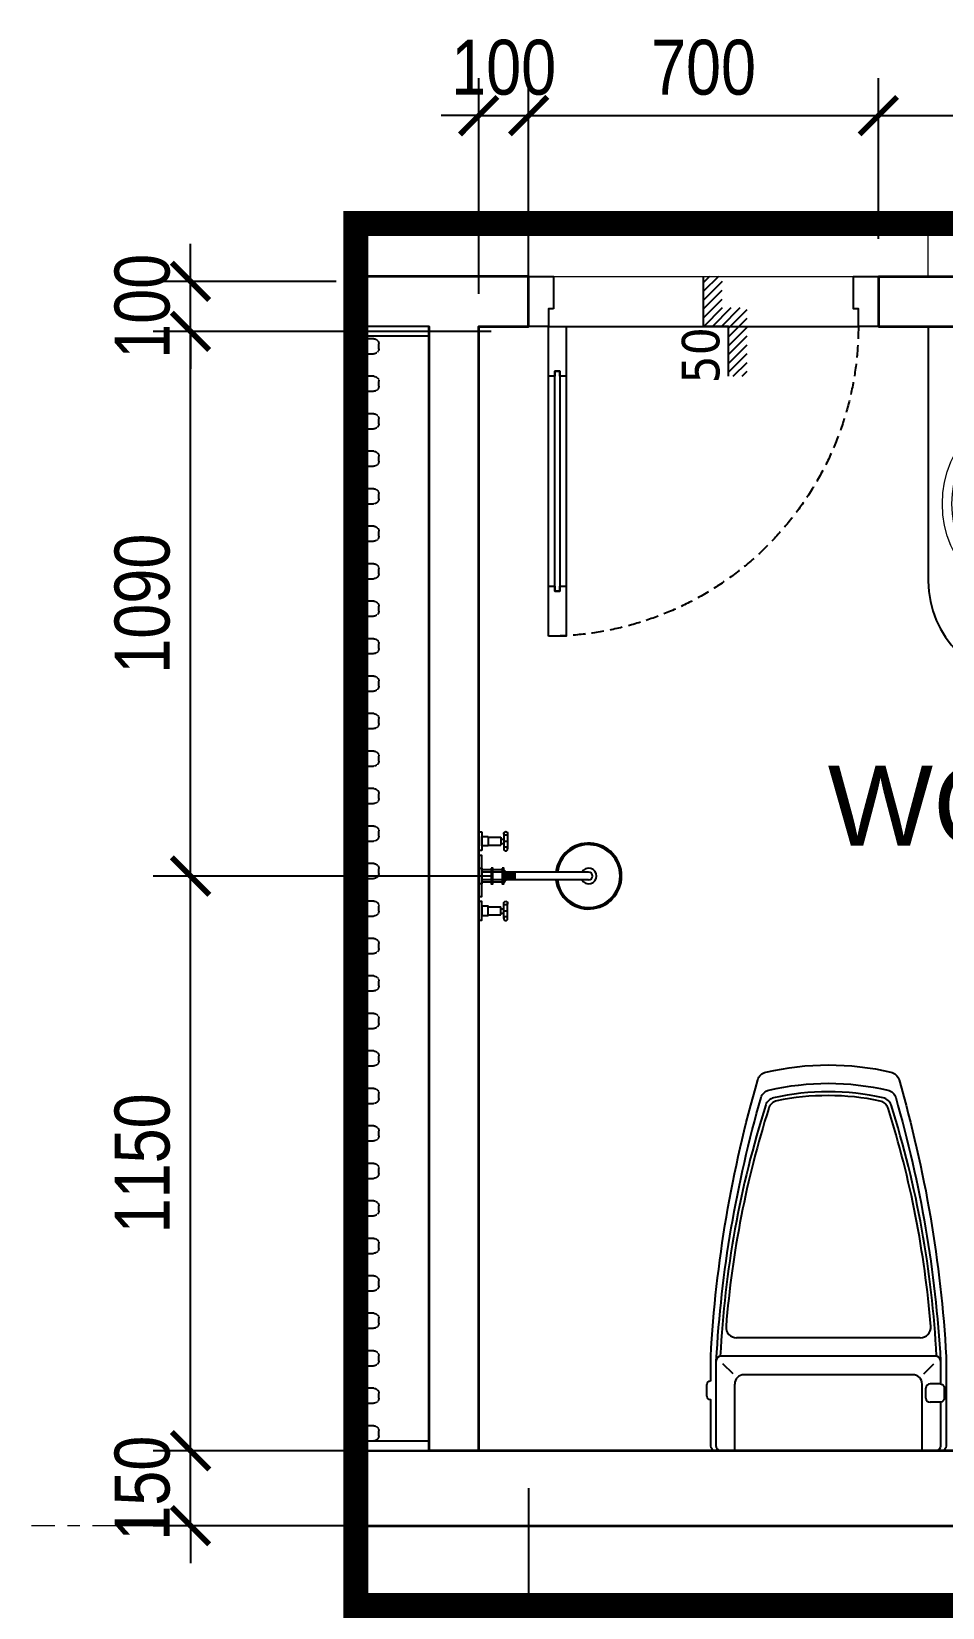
# Model space of a CAD drawing. Header units: inches. Extents: x 236662 to 497023, y -248575 to 81795.
# Drawn here: x 407093 to 408916, y -215163 to -212009 of the extents above; entities that cross this region are included whole.
import ezdxf
from ezdxf.xclip import XClip

# ---------------------------------------------------------------- set-up
doc = ezdxf.new("R2010")
doc.units = ezdxf.units.IN
doc.header["$LTSCALE"] = 10
doc.header["$MEASUREMENT"] = 0
doc.set_wipeout_variables(frame=1)
for name, pattern in [('ACAD_ISO02W100', [15, 12, -3]), ('CENTER', [2, 1.25, -0.25, 0.25, -0.25]), ('HIDDEN', [0.375, 0.25, -0.125])]:
    doc.linetypes.add(name, pattern=pattern)
for name, color, linetype in [('01. HP_TEXT', 9, 'Continuous'), ('04. HP_CUA', 153, 'Continuous'), ('07. HP_KY HIEU', 43, 'Continuous'), ('07. HP_KY HIEU @ 1', 43, 'Continuous'), ('08. HP_DIM', 118, 'Continuous'), ('10. HP_VAT DUNG 1', 144, 'Continuous')]:
    doc.layers.add(name, color=color, linetype=linetype)
for name, color, linetype, lineweight in [('02. HP_BE TONG', 1, 'Continuous', 35), ('03. HP_TUONG', 2, 'Continuous', 35), ('05. HP_TRUC', 251, 'CENTER', 5), ('06. HP_THAY 2', 147, 'Continuous', 13), ('09_HP_HATCH', 8, 'Continuous', 5)]:
    doc.layers.add(name, color=color, linetype=linetype, lineweight=lineweight)
doc.styles.get("Standard").update_dxf_attribs({"font": 'arial.ttf'})
doc.styles.add('Tahoma', font='tahoma.ttf')
doc.styles.add('TEXT (none)', font='arial.ttf')
doc.styles.add('text2', font='VHELVCN.TTF')
doc.dimstyles.new('AL-100', dxfattribs={"dimtxt": 220, "dimasz": 150, "dimexe": 150, "dimexo": 150, "dimgap": 80, "dimtad": 1, "dimdec": 0, "dimzin": 9, "dimtxsty": 'text2', "dimblk": 'ARCHTICK', "dimcen": 1, "dimdle": 150, "dimclrd": 256, "dimclre": 256, "dimclrt": 7, "dimadec": 0, "dimazin": 0, "dimtfac": 1, "dimtdec": 0, "dimtix": 1, "dimtmove": 2, "dimatfit": 3, "dimldrblk": 'ARCHTICK', "dimfxl": 1, "dimtolj": 1, "dimtzin": 0, "dimlwd": -1, "dimlwe": -1, "dimarcsym": 0})
doc.dimstyles.new('AL-100 (1-50)', dxfattribs={"dimscale": 0.5, "dimtxt": 220, "dimasz": 150, "dimexe": 150, "dimexo": 150, "dimgap": 80, "dimtad": 1, "dimdec": 0, "dimzin": 9, "dimtxsty": 'text2', "dimblk": 'ARCHTICK', "dimcen": 1, "dimdle": 150, "dimclrd": 256, "dimclre": 256, "dimclrt": 7, "dimadec": 0, "dimazin": 0, "dimtfac": 1, "dimtdec": 0, "dimtix": 1, "dimtmove": 2, "dimatfit": 3, "dimldrblk": 'ARCHTICK', "dimfxl": 1, "dimtolj": 1, "dimtzin": 0, "dimlwd": -1, "dimlwe": -1, "dimarcsym": 0})

# ---------------------------------------------------------------- blocks, each defined once
blk = doc.blocks.new('_ArchTick')
at = {"color": 0, "linetype": 'ByBlock', "const_width": 0.15}
blk.add_lwpolyline([(-0.5, -0.5), (0.5, 0.5)], dxfattribs=at)
blk = doc.blocks.new('*D1326')
at = {"layer": '08. HP_DIM', "transparency": 16777216}
for p, q in [((-15000, -3750), (-15000, -5072.914733083511)), ((-9.184850993605149e-15, -3750), (-9.019001566438501e-14, -5072.914733083511)), ((-15150, -4922.914733083511), (149.9999999999999, -4922.914733083511))]:
    blk.add_line(p, q, dxfattribs=at)
at = {"layer": 'Defpoints', "color": 0, "transparency": 16777216}
for p in [(-15000, -3600), (0, -3600), (-8.100516467077986e-14, -4922.914733083511)]:
    blk.add_point(p, dxfattribs=at)
at = {"layer": '08. HP_DIM', "transparency": 16777216, "xscale": 150, "yscale": 150, "zscale": 150, "rotation": 180}
blk.add_blockref('_ArchTick', (-15000, -4922.914733083511), dxfattribs=at)
at = {"layer": '08. HP_DIM', "transparency": 16777216, "xscale": 150, "yscale": 150, "zscale": 150}
blk.add_blockref('_ArchTick', (-8.100516467077986e-14, -4922.914733083511), dxfattribs=at)
at = {"layer": '08. HP_DIM', "color": 7, "transparency": 16777216, "insert": (-8000.000000005879, -4730.568066416832), "char_height": 220, "attachment_point": 5, "style": 'text2'}
blk.add_mtext('\\A1;15000', dxfattribs=at)
blk = doc.blocks.new('COT')
at = {"layer": '09_HP_HATCH'}
h = blk.add_hatch(dxfattribs=at)
h.set_pattern_fill('CHAU-01', color=256, scale=15, pattern_type=2)
h.set_pattern_definition([(49.99999999999999, (-55276.96531282458, -37444.20155818248), (107.589027390113, -9.412820247389266), [11.25, -123.75]), (355, (-55276.96531282458, -37444.20155818248), (-20.81270004195, 112.8288200550018), [9, -99]), (100.4514, (-55267.99956082459, -37444.98595918248), (86.77640725710323, 103.415931309143), [9.5610285, -105.1713168]), (46.18420000000001, (-55276.96531282458, -37414.20155818248), (160.0861572938467, -24.82785214935271), [16.875, -185.625]), (96.6356, (-55263.62480107458, -37416.27055423248), (140.1994058323055, 146.1176806350663), [14.3415432, -157.75695]), (351.1842, (-55276.96531282458, -37414.20155818248), (140.1992917700441, 146.1177901387987), [13.5, -148.5]), (21, (-55261.96531282458, -37421.70155818248), (89.53605781776925, -60.39283359980082), [11.25, -123.75]), (326.0000000000001, (-55261.96531282458, -37421.70155818248), (36.49729978823726, 108.772506757028), [9, -99]), (71.4514, (-55254.50397787458, -37426.73429908248), (126.0333942872235, 48.37957450649286), [9.5610285, -105.1713168]), (37.50000000000001, (-55276.96531282458, -37444.20155818248), (1.8239782975936, 49.93407807469672), [0, -97.8, 0, -100.5, 0, -99.375]), (7.499999999999999, (-55276.96531282458, -37444.20155818248), (39.46043061632229, 59.16175678235403), [0, -57.3, 0, -95.55, 0, -37.875]), (327.5, (-55310.41531282458, -37444.20155818248), (80.07336542586135, -3.383230760156963), [0, -37.5, 0, -117, 0, -155.25]), (317.5, (-55325.41531282458, -37444.20155818248), (87.47792540135794, 15.01574734984766), [0, -48.75, 0, -77.69999999999999, 0, -110.25]), (45, (-55276.96531282458, -37444.20155818248), (-45.07805730064241, 45.07805730064241), []), (45, (-55276.96531282458, -37425.82655818248), (-45.07805730064241, 45.07805730064241), [])])
h.paths.add_polyline_path([(0, -200), (300, -200), (300, 0), (0, 0)])
at = {"layer": '02. HP_BE TONG'}
blk.add_lwpolyline([(0, -200), (300, -200), (300, 0), (0, 0)], close=True, dxfattribs=at)
blk = doc.blocks.new('ádasdwdczxzc')
at = {"layer": '03. HP_TUONG'}
for p in [(-15000, 3599.999999999993), (-9750, 3599.999999999993), (-5550, 3599.999999999993), (-300, 3599.999999999993), (-15000, 199.9999999999927), (-9750, 199.9999999999927), (-5550, 199.9999999999927), (-300, 199.9999999999927)]:
    blk.add_blockref('COT', p, dxfattribs=at)
blk = doc.blocks.new('*D1329')
at = {"layer": '08. HP_DIM', "transparency": 16777216}
for p, q in [((-5450, -3750), (-5450, -4678.998856743739)), ((-9.184850993605149e-15, -3750), (-6.60696248097437e-14, -4678.998856743739)), ((-5600, -4528.998856743739), (149.9999999999999, -4528.998856743739))]:
    blk.add_line(p, q, dxfattribs=at)
at = {"layer": 'Defpoints', "color": 0, "transparency": 16777216}
for p in [(-5450, -3600), (0, -3600), (-5.688477381613855e-14, -4528.998856743739)]:
    blk.add_point(p, dxfattribs=at)
at = {"layer": '08. HP_DIM', "transparency": 16777216, "xscale": 150, "yscale": 150, "zscale": 150, "rotation": 180}
blk.add_blockref('_ArchTick', (-5450, -4528.998856743739), dxfattribs=at)
at = {"layer": '08. HP_DIM', "transparency": 16777216, "xscale": 150, "yscale": 150, "zscale": 150}
blk.add_blockref('_ArchTick', (-5.688477381613855e-14, -4528.998856743739), dxfattribs=at)
at = {"layer": '08. HP_DIM', "color": 7, "transparency": 16777216, "insert": (-2725, -4336.652190077073), "char_height": 220, "attachment_point": 5, "style": 'text2'}
blk.add_mtext('\\A1;5450', dxfattribs=at)
blk = doc.blocks.new('Step Symbol - Metric')
h = blk.add_hatch()
h.set_pattern_fill('_USER', color=0, angle=45, style=0, pattern_type=0)
h.set_pattern_definition([(45, (0, 4), (-0.7071067811865475, 0.7071067811865476), [])])
h.paths.add_polyline_path([(8, 0), (8, -3), (-3, -3), (-3, 1), (-8, 1), (-8, 4), (0, 4), (0, 0)])
at = {"color": 0}
blk.add_lwpolyline([(8, 0), (0, 0), (0, 4), (-8, 4)], dxfattribs=at)
blk.add_attdef('Step', (2, 2), '', height=3, dxfattribs=at)
blk = doc.blocks.new('DRFHBTY')
at = {"color": 251, "linetype": 'Continuous', "lineweight": 0}
for p, q in [((1752175.233137491, 23778.0170242161), (1752175.233137491, 23817.25276069845)), ((1752175.233137491, 23817.25276069845), (1752175.233137491, 23744.59399088746)), ((1752175.233137491, 23778.0170242161), (1752175.233137491, 23815.79958491004)), ((1752175.233137491, 23815.79958491004), (1752175.233137491, 23747.50034106351)), ((1752204.316261356, 23778.0170242161), (1752144.695857728, 23778.0170242161)), ((1752175.233137491, 23778.0170242161), (1752204.316261356, 23778.0170242161))]:
    blk.add_line(p, q, dxfattribs=at)
at = {"lineweight": 0}
for p, q in [((1752160.458071289, 23565.38633083125), (1752168.120416972, 23627.93605484618)), ((1752168.120416972, 23627.93605484618), (1752170.965504014, 23563.01702418583)), ((1752180.12559629, 23627.93605484618), (1752168.120416972, 23627.93605484618)), ((1752180.12559629, 23627.93605484618), (1752177.280509248, 23563.01702418583)), ((1752187.787941973, 23565.38633083125), (1752180.12559629, 23627.93605484618)), ((1752170.965504014, 23563.01702418583), (1752175.233137491, 23563.01702418583)), ((1752177.280509248, 23563.01702418583), (1752173.01287577, 23563.01702418583))]:
    blk.add_line(p, q, dxfattribs=at)
for radius in [215.000000030268, 195.8773946630222]:
    blk.add_circle((1752175.233137491, 23778.01702421614), radius, dxfattribs=at)
at = {"color": 251, "lineweight": 0}
blk.add_arc((1752175.233137491, 23778.0170242161), 144.6331586025519, 80.60392721140573, 208.9210297446728, dxfattribs=at)
at = {"color": 251, "linetype": 'Continuous', "lineweight": 0}
for centre, radius, start, end in [((1752174.766371161, 23778.0170242161), 16.24734586698737, 89.17695293566265, 270.8230470643373), ((1752174.766371161, 23778.0170242161), 11.99080336875936, 88.88475239121826, 271.1152476087818), ((1752175.233137491, 23778.0170242161), 16.24734586698737, 269.1769529356626, 90.82304706433732), ((1752175.233137491, 23778.0170242161), 11.99080336875936, 268.8847523912182, 91.11524760878171)]:
    blk.add_arc(centre, radius, start, end, dxfattribs=at)
at = {"lineweight": 0}
for centre, start, end in [((1752174.035388479, 23564.23502360044), 175.1531206494551, 270.368425727409), ((1752174.210624783, 23564.23502360044), 269.631574272591, 4.846879350544869)]:
    blk.add_arc(centre, 13.62604309480715, start, end, dxfattribs=at)
blk = doc.blocks.new('*U303')
blk.add_wipeout([(2250, -600), (0, -600), (0, 0), (2250, 0)])
for p, q in [((0, -600), (0, 0)), ((0, 0), (2250, 0)), ((20, -580), (20, 0)), ((2230, 0), (2230, -580)), ((2250, 0), (2250, -600)), ((2250, -580), (0, -580)), ((2250, -600), (0, -600))]:
    blk.add_line(p, q)
at = {"linetype": 'HIDDEN'}
blk.add_line((20, -300), (2230, -300), dxfattribs=at)
at = {"linetype": 'HIDDEN', "ltscale": 0.3}
for points in [[(30, -100), (40, -100, -0.414213562373095), (50, -110), (50, -490, -0.414213562373095), (40, -500), (30, -500, -0.414213562373095), (20, -490), (20, -110, -0.414213562373095)], [(105, -100), (115, -100, -0.414213562373095), (125, -110), (125, -490, -0.414213562373095), (115, -500), (105, -500, -0.414213562373095), (95, -490), (95, -110, -0.414213562373095)], [(180, -100), (190, -100, -0.414213562373095), (200, -110), (200, -490, -0.414213562373095), (190, -500), (180, -500, -0.414213562373095), (170, -490), (170, -110, -0.414213562373095)], [(255, -100), (265, -100, -0.414213562373095), (275, -110), (275, -490, -0.414213562373095), (265, -500), (255, -500, -0.414213562373095), (245, -490), (245, -110, -0.414213562373095)], [(330, -100), (340, -100, -0.414213562373095), (350, -110), (350, -490, -0.414213562373095), (340, -500), (330, -500, -0.414213562373095), (320, -490), (320, -110, -0.414213562373095)], [(405, -100), (415, -100, -0.414213562373095), (425, -110), (425, -490, -0.414213562373095), (415, -500), (405, -500, -0.414213562373095), (395, -490), (395, -110, -0.414213562373095)], [(480, -100), (490, -100, -0.414213562373095), (500, -110), (500, -490, -0.414213562373095), (490, -500), (480, -500, -0.414213562373095), (470, -490), (470, -110, -0.414213562373095)], [(555, -100), (565, -100, -0.414213562373095), (575, -110), (575, -490, -0.414213562373095), (565, -500), (555, -500, -0.414213562373095), (545, -490), (545, -110, -0.414213562373095)], [(630, -100), (640, -100, -0.414213562373095), (650, -110), (650, -490, -0.414213562373095), (640, -500), (630, -500, -0.414213562373095), (620, -490), (620, -110, -0.414213562373095)], [(705, -100), (715, -100, -0.414213562373095), (725, -110), (725, -490, -0.414213562373095), (715, -500), (705, -500, -0.414213562373095), (695, -490), (695, -110, -0.414213562373095)], [(780, -100), (790, -100, -0.414213562373095), (800, -110), (800, -490, -0.414213562373095), (790, -500), (780, -500, -0.414213562373095), (770, -490), (770, -110, -0.414213562373095)], [(855, -100), (865, -100, -0.414213562373095), (875, -110), (875, -490, -0.414213562373095), (865, -500), (855, -500, -0.414213562373095), (845, -490), (845, -110, -0.414213562373095)], [(930, -100), (940, -100, -0.414213562373095), (950, -110), (950, -490, -0.414213562373095), (940, -500), (930, -500, -0.414213562373095), (920, -490), (920, -110, -0.414213562373095)], [(1005, -100), (1015, -100, -0.414213562373095), (1025, -110), (1025, -490, -0.414213562373095), (1015, -500), (1005, -500, -0.414213562373095), (995, -490), (995, -110, -0.414213562373095)], [(1080, -100), (1090, -100, -0.414213562373095), (1100, -110), (1100, -490, -0.414213562373095), (1090, -500), (1080, -500, -0.414213562373095), (1070, -490), (1070, -110, -0.414213562373095)], [(1155, -100), (1165, -100, -0.414213562373095), (1175, -110), (1175, -490, -0.414213562373095), (1165, -500), (1155, -500, -0.414213562373095), (1145, -490), (1145, -110, -0.414213562373095)], [(1230, -100), (1240, -100, -0.414213562373095), (1250, -110), (1250, -490, -0.414213562373095), (1240, -500), (1230, -500, -0.414213562373095), (1220, -490), (1220, -110, -0.414213562373095)], [(1305, -100), (1315, -100, -0.414213562373095), (1325, -110), (1325, -490, -0.414213562373095), (1315, -500), (1305, -500, -0.414213562373095), (1295, -490), (1295, -110, -0.414213562373095)], [(1380, -100), (1390, -100, -0.414213562373095), (1400, -110), (1400, -490, -0.414213562373095), (1390, -500), (1380, -500, -0.414213562373095), (1370, -490), (1370, -110, -0.414213562373095)], [(1455, -100), (1465, -100, -0.414213562373095), (1475, -110), (1475, -490, -0.414213562373095), (1465, -500), (1455, -500, -0.414213562373095), (1445, -490), (1445, -110, -0.414213562373095)], [(1530, -100), (1540, -100, -0.414213562373095), (1550, -110), (1550, -490, -0.414213562373095), (1540, -500), (1530, -500, -0.414213562373095), (1520, -490), (1520, -110, -0.414213562373095)], [(1605, -100), (1615, -100, -0.414213562373095), (1625, -110), (1625, -490, -0.414213562373095), (1615, -500), (1605, -500, -0.414213562373095), (1595, -490), (1595, -110, -0.414213562373095)], [(1680, -100), (1690, -100, -0.414213562373095), (1700, -110), (1700, -490, -0.414213562373095), (1690, -500), (1680, -500, -0.414213562373095), (1670, -490), (1670, -110, -0.414213562373095)], [(1755, -100), (1765, -100, -0.414213562373095), (1775, -110), (1775, -490, -0.414213562373095), (1765, -500), (1755, -500, -0.414213562373095), (1745, -490), (1745, -110, -0.414213562373095)], [(1830, -100), (1840, -100, -0.414213562373095), (1850, -110), (1850, -490, -0.414213562373095), (1840, -500), (1830, -500, -0.414213562373095), (1820, -490), (1820, -110, -0.414213562373095)], [(1905, -100), (1915, -100, -0.414213562373095), (1925, -110), (1925, -490, -0.414213562373095), (1915, -500), (1905, -500, -0.414213562373095), (1895, -490), (1895, -110, -0.414213562373095)], [(1980, -100), (1990, -100, -0.414213562373095), (2000, -110), (2000, -490, -0.414213562373095), (1990, -500), (1980, -500, -0.414213562373095), (1970, -490), (1970, -110, -0.414213562373095)], [(2055, -100), (2065, -100, -0.414213562373095), (2075, -110), (2075, -490, -0.414213562373095), (2065, -500), (2055, -500, -0.414213562373095), (2045, -490), (2045, -110, -0.414213562373095)], [(2130, -100), (2140, -100, -0.414213562373095), (2150, -110), (2150, -490, -0.414213562373095), (2140, -500), (2130, -500, -0.414213562373095), (2120, -490), (2120, -110, -0.414213562373095)], [(2205, -100), (2215, -100, -0.414213562373095), (2225, -110), (2225, -490, -0.414213562373095), (2215, -500), (2205, -500, -0.414213562373095), (2195, -490), (2195, -110, -0.414213562373095)]]:
    blk.add_lwpolyline(points, format="xyb", close=True, dxfattribs=at)
for points in [[(20, -320), (20, -280), (30, -280), (30, -320)], [(2220, -320), (2220, -280), (2230, -280), (2230, -320)]]:
    blk.add_lwpolyline(points, close=True)
blk = doc.blocks.new('FDGGDFGDFGDFGFD')
at = {"color": 252}
for p, q in [((-127.375466094818, 212.849999998667), (-127.375466094818, 193.9499999987893)), ((-92.27546609507408, 212.849999998667), (-92.27546609507408, 193.9499999987893)), ((-179.9999999988941, 204.7499999987194), (-179.9999999988941, -204.7499999986321)), ((-146.7221141288173, 181.8006801813899), (-165.8864265785669, 200.9779275346664)), ((-100.3754660949926, 185.8499999988417), (-119.2754660948995, 185.8499999988417)), ((-215.0999999986379, 174.9621921248327), (-215.0999999986379, -174.9621921247744)), ((-144.899999999092, 160.6499999990046), (-144.899999999092, -160.6499999989173)), ((-5.820766091346741e-11, 178.6499999988882), (-126.8999999992084, 178.6499999988882)), ((-5.820766091346741e-11, -178.6499999988009), (-126.8999999992084, -178.6499999988009)), ((-146.7221141288173, -181.8006801813026), (-165.8864265785669, -200.9779275346082))]:
    blk.add_line(p, q, dxfattribs=at)
blk.add_lwpolyline([(-100.3754660949926, 220.9499999986147, -0.3819660112501041), (-92.32562137610512, 213.7499999986612), (-9, 213.7499999986612, -0.4142135623730951), (-5.820766091346741e-11, 204.7499999987194), (-5.820766091346741e-11, -204.7499999986321, -0.4142135623730951), (-9, -213.749999998603), (-170.9999999989523, -213.749999998603, -0.0564364370655281), (-673.1661033733981, -128.2105084770883, -0.2718575235499975), (-687.2789320406737, -113.3153966435057, -0.1145472182879914), (-687.1546774774324, 113.3715082927083, -0.2715780745762616), (-673.0457952047, 128.2452921960794, -0.0564225622034206), (-170.9999999989523, 213.7499999986612), (-127.3253108139033, 213.7499999986612, -0.3819660112501042), (-119.2754660948995, 220.9499999986147)], format="xyb", close=True, dxfattribs=at)
blk.add_lwpolyline([(-236.9977625434985, 195.1602102679317), (-236.9978155011195, 195.1602059842553)], close=True, dxfattribs=at)
for centre, radius, start, end in [((-170.9999999989523, 204.7499999987194), 8.999999999941785, 90, 180), ((-85.00576738244854, -1683.823519866244), 1892.321063672623, 92.87428353285412, 107.6553580714003), ((-85.01164305140264, -1683.781239714037), 1885.078447433602, 94.6245441758121, 107.5276549768078), ((-235.3639867772581, 174.9621921248327), 20.26398677862689, 0, 94.62461857228321), ((-119.2754660948995, 193.9499999987893), 8.09999999994761, 180, 270), ((-100.3754660949926, 193.9499999987893), 8.09999999994761, 270, 0), ((-126.8999999992084, 160.6499999990046), 17.99999999988357, 90, 180), ((-201.2406712780357, 2.91038304567337e-11), 482.7593287175858, 167.5058675054793, 192.4941324945207), ((-195.5685613050591, -0.5965690602606628), 481.2318084654036, 168.1004920130086, 191.7373468030773), ((-652.7832757658907, 100.0560725173855), 20.26398677862689, 107.6553580714003, 167.5058675054793), ((-646.6305329012102, 94.45305171996006), 20.26398677862689, 107.5276549768078, 168.1004920130086), ((-652.7832757658907, -100.0560725173273), 20.26398677862689, 192.4941324945207, 252.3446419285997), ((-646.8977398388088, -94.36919424845837), 20.26398677862689, 191.7373468030773, 252.4639596688565), ((-85.00576738244854, 1683.823519866331), 1892.321063672623, 252.3446419285997, 267.1257164671459), ((-85.00576738244854, 1683.823519866331), 1885.121063672669, 252.4639596688565, 265.3753814277168), ((-235.3639867772581, -174.9621921247744), 20.26398677862689, 265.3753814277168, 0), ((-126.8999999992084, -160.6499999989173), 17.99999999988357, 180, 270), ((-170.9999999989523, -204.7499999986321), 8.999999999941785, 180, 270)]:
    blk.add_arc(centre, radius, start, end, dxfattribs=at)
blk = doc.blocks.new('xi bet')
blk.add_lwpolyline([(-4710337.241941481, 6048009.756053608), (-4710167.141941438, 6048009.756053608, 0.4142135623730951), (-4710157.691941437, 6048019.20605361), (-4710157.691941437, 6048449.181053721, 0.4142135623730951), (-4710167.141941438, 6048458.631053723), (-4710254.633843907, 6048458.631053723, 0.3819660112500659), (-4710263.086180864, 6048466.191053727), (-4710282.931180868, 6048466.191053727, 0.3819660112500354), (-4710291.383517826, 6048458.631053723), (-4710337.241941481, 6048458.631053723, 0.0564225622034208), (-4710864.390026588, 6048368.851110508, 0.2715780745762673), (-4710879.20435298, 6048353.233637405, 0.1145472182880022), (-4710879.334820271, 6048115.212387158, 0.2718575235500133), (-4710864.516350166, 6048099.572519729, 0.0564364370655258)], format="xyb", close=True)
at = {"linetype": 'Continuous', "xscale": -1, "rotation": 180}
blk.add_blockref('FDGGDFGDFGDFGFD', (-4710157.691941437, 6048234.193553668), dxfattribs=at)
blk = doc.blocks.new('voisen')
for p, q in [((0, -108.4472534817178), (0, 108.4472534817178)), ((-0.0006415542447939515, 50.84757387742866), (0.0006415542447939515, 88.57217269286048)), ((0.0006415542447939515, 88.57217269286048), (6.288074690091889, 88.57195884146495)), ((6.288074690091889, 88.57195884146495), (6.286791581660509, 50.84736002603313)), ((6.287112358782906, 60.27850972994929), (6.287753912969492, 79.140809137607)), ((6.286791581660509, 50.84736002603313), (-0.0006415542447939515, 50.84757387742866)), ((220.0601598834619, 7.859291424509138), (6.287433139514178, 7.859291424509138)), ((220.0601598836947, -7.859291424509138), (6.287433139630593, -7.859291424276307))]:
    blk.add_line(p, q)
at = {"color": 251}
for p, q in [((6.287753912969492, 79.140809137607), (18.8626201847801, 79.14038143475773)), ((18.8626201847801, 79.14038143475773), (18.86197863059351, 60.27808202710003)), ((18.86256672156742, 77.56851213931805), (44.01228704390815, 77.56765491445549)), ((44.01228704390815, 77.56765491445549), (44.01175560354022, 61.84907207457582)), ((44.01187322178157, 65.30716029932955), (50.29930582636734, 65.30694751063129)), ((44.01217261463171, 74.10959235188784), (50.29960309370654, 74.10937743785325)), ((50.29998477798654, 85.2687655974878), (50.29892626754008, 54.14755935093854)), ((50.29960309370654, 74.10937743785325), (50.29930582636734, 65.30694751063129)), ((50.29945552279241, 69.70816247421317), (57.84437528584385, 69.70790585252689)), ((57.84490454115439, 85.26850897580152), (57.84384603059152, 54.14730272925226)), ((18.86197863059351, 60.27808202710003), (6.287112358782906, 60.27850972994929)), ((18.86203209304949, 61.84992929955479), (44.01175560354022, 61.84907207457582)), ((25.14930484077195, 12.57572167733451), (6.287005433114246, 12.57508012314793)), ((47.1553208163823, 12.57647015718976), (28.2930214087246, 12.57582860300317)), ((53.23188481893158, 6.289243693172466), (53.23231252172263, -6.285622578521725)), ((53.23188481893158, 6.289243693230674), (53.23231252172263, -6.285622578521725)), ((54.48937144613592, 6.289286463521421), (54.48979914886877, -6.285579808230978)), ((56.24180559907109, 6.289346067991573), (56.24223330186214, -6.285520203760825)), ((57.47835316864075, 6.289388126111589), (57.47878087143181, -6.285478145640809)), ((58.25118423538515, 6.289414412050974), (58.25161193817621, -6.285451859759632)), ((58.79215705074603, 6.289432811900042), (58.79258475353708, -6.285433459852356)), ((62.7685760151362, 6.289568060019519), (62.76900371792726, -6.285298211732879)), ((64.21733646688517, 6.289617335831281), (64.21776416967623, -6.285248935921118)), ((65.45388403639663, 6.289659393951297), (65.45431173918769, -6.285206877801102)), ((66.22671510319924, 6.289685679890681), (66.22714280593209, -6.285180591919925)), ((66.76768791856011, 6.289704079681542), (66.76811562129296, -6.285162192070857)), ((66.90817829966545, 6.289708858181257), (66.90860600245651, -6.285157413629349)), ((66.90817829966545, 6.289708858181257), (66.90860600245651, -6.285157413629349)), ((67.08233992918395, 6.289714781800285), (67.0827676319168, -6.285151489952113)), ((67.62331274454482, 6.289733181649353), (67.62374044727767, -6.285133090103045)), ((68.39614381128922, 6.289759467588738), (68.39657151408028, -6.285106804163661)), ((69.63269138080068, 6.289801525708754), (69.63311908359174, -6.285064746101853)), ((71.04778058413649, 6.289849656575825), (71.04820828692755, -6.285016615176573)), ((72.30526721134083, 6.289892426866572), (72.30569491413189, -6.284973844885826)), ((25.15016024635406, -12.57401086622849), (6.287860838638153, -12.57465242035687)), ((47.15617622196442, -12.57326238631504), (28.29387681430671, -12.57390394050162)), ((18.86203209304949, -61.8467215282144), (44.01175560354022, -61.84586430323543)), ((44.01228704396635, -77.5644471430569), (44.01175560354022, -61.84586430323543)), ((50.29998477798654, -85.26555782614741), (50.29892626754008, -54.14435157959815)), ((57.84490454115439, -85.26530120446114), (57.84384603064973, -54.14409495791188)), ((18.86256672156742, -77.56530436797766), (44.01228704396635, -77.5644471430569)), ((44.01187322178157, -65.30395252798917), (50.29930582636734, -65.3037397392909)), ((44.01217261463171, -74.10638458054746), (50.29960309370654, -74.10616966651287)), ((50.29960309370654, -74.10616966651287), (50.29930582636734, -65.3037397392909)), ((50.29945552279241, -69.70495470287278), (57.84437528590206, -69.7046980811865))]:
    blk.add_line(p, q, dxfattribs=at)
for points in [[(-0.001390034041833133, 40.86831538326805), (0.001390034041833133, -40.86831538326805), (6.288823169888929, -40.86810153193073), (6.28604310186347, 40.86852923466358)], [(0, 15.71858284878545), (6.287433139514178, 15.71858284901828), (6.287433139397763, -15.71858284878545), (0, -15.71858284878545)], [(0.0006415542447939515, -88.56896492152009), (6.288074690091889, -88.56875107012456), (6.286791581660509, -50.84415225469274), (-0.0006415542447939515, -50.84436610608827)]]:
    blk.add_lwpolyline(points, close=True)
for points in [[(25.14919791510329, 15.71943824528717), (25.15026717202272, -15.71772743418114), (28.29398373997537, -15.71762050845427), (28.29291448305594, 15.71954517095583)], [(47.15521389071364, 15.72018672514241), (47.15628314763308, -15.7169789543259), (50.29999971558573, -15.71687202859903), (50.29893045866629, 15.72029365081107)], [(53.23188481893158, 6.289243693172466), (53.23231252172263, -6.285622578521725), (72.30569491413189, -6.284973844885826), (72.30526721134083, 6.289892426866572)], [(6.287112358782906, -60.27530195860891), (6.2877539130277, -79.13760136626661), (18.8626201847801, -79.13717366341734), (18.86197863059351, -60.27487425575964)]]:
    blk.add_lwpolyline(points, close=True, dxfattribs=at)
for radius, start, end in [(66.01804796506076, 186.8371411684689, 173.1628588315311), (62.87433139529596, 187.1807557814822, 172.8192442185178), (15.71858284882399, 210.0000000000624, 149.9999999999376), (7.859291424410387, 270, 90)]:
    blk.add_arc((220.0601598835783, 2.328306436538696e-10), radius, start, end)
for start, end in [(23.74226278068156, 53.62996775881427), (306.3739297880124, 336.2616347645368)]:
    blk.add_arc((41.03796263947152, 0.001395804167259485), 15.61738421191358, start, end, dxfattribs=at)
blk.add_ellipse((54.07244465954136, 85.26863728667377), major_axis=(-2.667531965546926, 2.667531965546927), ratio=0.9999999999982435, start_param=5.497753131275358, end_param=11.78093843845494, dxfattribs=at)
at = {"color": 251, "extrusion": (0, 0, -1)}
blk.add_ellipse((54.07138614909491, 54.14743104006629), major_axis=(-2.667531965579067, 2.667531965579067), ratio=0.9999999999741468, start_param=3.927024829521499, end_param=10.21021013670109, dxfattribs=at)
at = {"color": 251}
blk.add_ellipse((54.07138614909491, -54.14422326878412), major_axis=(-0.0001283108443049733, 3.772459881562152), ratio=0.9999999999924211, dxfattribs=at)
at = {"color": 251, "extrusion": (0, 0, -1)}
blk.add_ellipse((54.07244465954136, -85.26542951533338), major_axis=(0.0001283108443049733, -3.772459881562152), ratio=0.9999999999924211, dxfattribs=at)
blk = doc.blocks.new('NOI THAT TANG 3')
at = {"layer": '10. HP_VAT DUNG 1'}
blk.add_lwpolyline([(-150, 2399.999999993073), (-650, 2399.999999993073), (-650.000000000291, 1889.999999999447, 0.414213562373095), (-450.000000000291, 1689.999999999447), (-150.000000000291, 1689.999999999447)], format="xyb", close=True, dxfattribs=at)
at = {"layer": '10. HP_VAT DUNG 1', "xscale": -1, "rotation": 270}
blk.add_blockref('*U303', (-1649.999999999942, 150), dxfattribs=at)
at = {"layer": '10. HP_VAT DUNG 1', "extrusion": (0, 0, -1), "xscale": -1, "zscale": -1, "rotation": 270}
blk.add_blockref('DRFHBTY', (-23371.26680442609, -1750130.233137495), dxfattribs=at)
at = {"layer": '10. HP_VAT DUNG 1', "rotation": 0.001236346574016602}
blk.add_blockref('voisen', (-1549.999999999418, 1299.985240083217), dxfattribs=at)
at = {"layer": '10. HP_VAT DUNG 1', "extrusion": (0, 0, -1), "xscale": 1.049999999813735, "yscale": 1.049999999813735, "zscale": -1.049999999813735, "rotation": 270}
blk.add_blockref('xi bet', (-6349795.902104775, -4945515.575661171), dxfattribs=at)
blk = doc.blocks.new('*U33')
at = {"ltscale": 100}
for p, q in [((39.99999999999999, 620.0000000005821), (39.99999999708962, 200.0000000005239)), ((74.99999999708962, 200.0000000007944), (75, 620.0000000008527))]:
    blk.add_line(p, q, dxfattribs=at)
at = {"color": 8, "ltscale": 100}
blk.add_line((39.99999999854481, 100.0000000005239), (659.999999998603, 99.99999999950523), dxfattribs=at)
at = {"ltscale": 100}
for points in [[(39.9999999985448, 720.0000000005821), (39.99999999999999, 620.0000000005821), (52.49999999999999, 620.0000000008235), (52.49999999988358, 630.0000000008235), (62.49999999988358, 630.0000000009254), (62.49999999999999, 620.0000000009254), (75, 620.0000000008527), (74.99999999854481, 720.0000000008527)], [(62.49999999708962, 200.0000000008672), (62.49999999720603, 190.0000000008672), (52.49999999720603, 190.0000000007653), (52.49999999708962, 200.0000000007653), (39.99999999708962, 200.0000000005239), (39.99999999854481, 100.0000000005239), (74.99999999854481, 100.0000000008235), (74.99999999708962, 200.0000000007944)], [(49.99999999923966, 65.0000000007276), (39.99999999923966, 65.00000000052387), (39.99999999854481, 100.0000000005239), (-1.455191522836685e-09, 100), (0, 0), (50, 7.275957614183426e-10)], [(699.9999999985448, 100), (659.999999998603, 99.99999999950523), (659.9999999992979, 64.99999999950523), (649.9999999992979, 64.99999999928696), (650.0000000000582, -7.130438461899757e-10), (700.0000000000582, 0)]]:
    blk.add_lwpolyline(points, close=True, dxfattribs=at)
at = {"color": 8, "ltscale": 100}
blk.add_lwpolyline([(62.49999999988358, 630.0000000009254), (52.49999999988358, 630.0000000008235), (52.49999999720603, 190.0000000007653), (62.49999999720603, 190.0000000008672)], close=True, dxfattribs=at)
at = {"color": 8, "linetype": 'HIDDEN', "ltscale": 10}
blk.add_arc((39.99999999854481, 100.0000000005239), 620.0000000000582, 359.9999999999189, 90, dxfattribs=at)
blk = doc.blocks.new('CUA TANG 3')
at = {"layer": '04. HP_CUA', "xscale": -1, "rotation": 180}
blk.add_blockref('*U33', (13550.0000000025, -1100.000000011816), dxfattribs=at)
blk = doc.blocks.new('*D780')
at = {"layer": '08. HP_DIM', "transparency": 16777216}
for p, q in [((408087.8218621334, -214923.9165186538), (408087.8218621334, -215625.2077540948)), ((407987.8218621334, -215284.6037521741), (407987.8218621334, -215625.2077540948)), ((407987.8218621334, -215550.2077540948), (407912.8218621334, -215550.2077540948)), ((407987.8218621334, -215550.2077540948), (408087.8218621334, -215550.2077540948)), ((408087.8218621334, -215550.2077540948), (408162.8218621334, -215550.2077540948))]:
    blk.add_line(p, q, dxfattribs=at)
at = {"layer": 'Defpoints', "color": 0, "transparency": 16777216}
for p in [(408087.8218621334, -214848.9165186538), (407987.8218621334, -215209.6037521741), (408087.8218621334, -215550.2077540948)]:
    blk.add_point(p, dxfattribs=at)
at = {"layer": '08. HP_DIM', "transparency": 16777216, "xscale": 75, "yscale": 75, "zscale": 75}
blk.add_blockref('_ArchTick', (407987.8218621334, -215550.2077540948), dxfattribs=at)
at = {"layer": '08. HP_DIM', "transparency": 16777216, "xscale": 75, "yscale": 75, "zscale": 75, "rotation": 180}
blk.add_blockref('_ArchTick', (408087.8218621334, -215550.2077540948), dxfattribs=at)
at = {"layer": '08. HP_DIM', "color": 7, "transparency": 16777216, "insert": (408037.8218621334, -215454.0344207615), "char_height": 110, "attachment_point": 5, "style": 'text2'}
blk.add_mtext('\\A1;100', dxfattribs=at)
blk = doc.blocks.new('*D785')
at = {"layer": '08. HP_DIM', "transparency": 16777216}
for p, q in [((409437.821862133, -214873.9165186538), (409437.821862133, -215938.462353361)), ((408087.8218621334, -215284.6037521741), (408087.8218621334, -215938.462353361)), ((408012.8218621334, -215863.462353361), (409512.821862133, -215863.462353361))]:
    blk.add_line(p, q, dxfattribs=at)
at = {"layer": 'Defpoints', "color": 0, "transparency": 16777216}
for p in [(409437.821862133, -214798.9165186538), (408087.8218621334, -215209.6037521741), (409437.821862133, -215863.462353361)]:
    blk.add_point(p, dxfattribs=at)
at = {"layer": '08. HP_DIM', "transparency": 16777216, "xscale": 75, "yscale": 75, "zscale": 75, "rotation": 180}
blk.add_blockref('_ArchTick', (408087.8218621334, -215863.462353361), dxfattribs=at)
at = {"layer": '08. HP_DIM', "transparency": 16777216, "xscale": 75, "yscale": 75, "zscale": 75}
blk.add_blockref('_ArchTick', (409437.821862133, -215863.462353361), dxfattribs=at)
at = {"layer": '08. HP_DIM', "color": 7, "transparency": 16777216, "insert": (408762.8218621332, -215767.2890200277), "char_height": 110, "attachment_point": 5, "style": 'text2'}
blk.add_mtext('\\A1;1350', dxfattribs=at)
blk = doc.blocks.new('*D790')
at = {"layer": '08. HP_DIM', "transparency": 16777216}
for p, q in [((407410.9044843972, -214848.9165186539), (407410.9044843972, -214773.9165186539)), ((408012.8218621336, -214848.9165186539), (407335.9044843972, -214848.9165186539)), ((407410.9044843972, -214998.9165186539), (407410.9044843972, -214848.9165186539)), ((408012.8218621336, -214998.9165186539), (407335.9044843972, -214998.9165186539)), ((407410.9044843972, -214998.9165186539), (407410.9044843972, -215073.9165186539))]:
    blk.add_line(p, q, dxfattribs=at)
at = {"layer": 'Defpoints', "color": 0, "transparency": 16777216}
for p in [(407410.9044843972, -214848.9165186539), (408087.8218621336, -214848.9165186539), (408087.8218621336, -214998.9165186539)]:
    blk.add_point(p, dxfattribs=at)
at = {"layer": '08. HP_DIM', "transparency": 16777216, "xscale": 75, "yscale": 75, "zscale": 75}
for p, rotation in [((407410.9044843972, -214848.9165186539), 270), ((407410.9044843972, -214998.9165186539), 90)]:
    blk.add_blockref('_ArchTick', p, dxfattribs=dict(at, rotation=rotation))
at = {"layer": '08. HP_DIM', "color": 7, "transparency": 16777216, "insert": (407314.7311510637, -214923.916518654), "char_height": 110, "attachment_point": 5, "rotation": 90, "style": 'text2'}
blk.add_mtext('\\A1;150', dxfattribs=at)
blk = doc.blocks.new('*D791')
at = {"layer": '08. HP_DIM', "transparency": 16777216}
for p, q in [((407410.9044843979, -214923.9165186539), (407410.9044843979, -213623.9312785706)), ((408012.8218621268, -213698.9312785706), (407335.9044843979, -213698.9312785706)), ((408012.8218621336, -214848.9165186539), (407335.9044843979, -214848.9165186539))]:
    blk.add_line(p, q, dxfattribs=at)
at = {"layer": 'Defpoints', "color": 0, "transparency": 16777216}
for p in [(407410.9044843979, -213698.9312785706), (408087.8218621268, -213698.9312785706, 3.15384692277803), (408087.8218621336, -214848.9165186539)]:
    blk.add_point(p, dxfattribs=at)
at = {"layer": '08. HP_DIM', "transparency": 16777216, "xscale": 75, "yscale": 75, "zscale": 75}
for p, rotation in [((407410.9044843979, -213698.9312785706), 90), ((407410.9044843979, -214848.9165186539), 270)]:
    blk.add_blockref('_ArchTick', p, dxfattribs=dict(at, rotation=rotation))
at = {"layer": '08. HP_DIM', "color": 7, "transparency": 16777216, "insert": (407314.7311510644, -214273.9238986123), "char_height": 110, "attachment_point": 5, "rotation": 90, "style": 'text2'}
blk.add_mtext('\\A1;1150', dxfattribs=at)
blk = doc.blocks.new('*D792')
at = {"layer": '08. HP_DIM', "transparency": 16777216}
for p, q in [((407410.9044843981, -213773.9312785706), (407410.9044843981, -212533.9165186603)), ((408012.8218621254, -212608.9165186603), (407335.9044843981, -212608.9165186603)), ((408012.8218621268, -213698.9312785706), (407335.9044843981, -213698.9312785706))]:
    blk.add_line(p, q, dxfattribs=at)
at = {"layer": 'Defpoints', "color": 0, "transparency": 16777216}
for p in [(407410.9044843981, -212608.9165186603), (408087.8218621254, -212608.9165186603), (408087.8218621268, -213698.9312785706, 3.15384692277803)]:
    blk.add_point(p, dxfattribs=at)
at = {"layer": '08. HP_DIM', "transparency": 16777216, "xscale": 75, "yscale": 75, "zscale": 75}
for p, rotation in [((407410.9044843981, -212608.9165186603), 90), ((407410.9044843981, -213698.9312785706), 270)]:
    blk.add_blockref('_ArchTick', p, dxfattribs=dict(at, rotation=rotation))
at = {"layer": '08. HP_DIM', "color": 7, "transparency": 16777216, "insert": (407314.7311510646, -213153.9238986155), "char_height": 110, "attachment_point": 5, "rotation": 90, "style": 'text2'}
blk.add_mtext('\\A1;1090', dxfattribs=at)
blk = doc.blocks.new('*D793')
at = {"layer": '08. HP_DIM', "transparency": 16777216}
for p, q in [((407410.9044843981, -212508.9165186607), (407410.9044843981, -212433.9165186607)), ((407702.8218621336, -212508.9165186607), (407335.9044843981, -212508.9165186607)), ((407410.9044843981, -212608.9165186603), (407410.9044843981, -212508.9165186607)), ((407702.8218621336, -212608.9165186603), (407335.9044843981, -212608.9165186603)), ((407410.9044843981, -212608.9165186603), (407410.9044843981, -212683.9165186603))]:
    blk.add_line(p, q, dxfattribs=at)
at = {"layer": 'Defpoints', "color": 0, "transparency": 16777216}
for p in [(407410.9044843981, -212508.9165186607), (407777.8218621336, -212508.9165186607), (407777.8218621336, -212608.9165186603)]:
    blk.add_point(p, dxfattribs=at)
at = {"layer": '08. HP_DIM', "transparency": 16777216, "xscale": 75, "yscale": 75, "zscale": 75}
for p, rotation in [((407410.9044843981, -212508.9165186607), 270), ((407410.9044843981, -212608.9165186603), 90)]:
    blk.add_blockref('_ArchTick', p, dxfattribs=dict(at, rotation=rotation))
at = {"layer": '08. HP_DIM', "color": 7, "transparency": 16777216, "insert": (407314.7311510646, -212558.9165186606), "char_height": 110, "attachment_point": 5, "rotation": 90, "style": 'text2'}
blk.add_mtext('\\A1;100', dxfattribs=at)
blk = doc.blocks.new('*D779')
at = {"layer": '08. HP_DIM', "transparency": 16777216}
for p, q in [((407987.8218621344, -212533.9165186603), (407987.8218621344, -212102.312388907)), ((408087.8218621251, -212533.9165186602), (408087.8218621251, -212102.312388907)), ((407987.8218621344, -212177.312388907), (407912.8218621344, -212177.312388907)), ((407987.8218621344, -212177.312388907), (408087.8218621251, -212177.312388907)), ((408087.8218621251, -212177.312388907), (408162.8218621251, -212177.312388907))]:
    blk.add_line(p, q, dxfattribs=at)
at = {"layer": 'Defpoints', "color": 0, "transparency": 16777216}
for p in [(408087.8218621251, -212177.312388907), (407987.8218621344, -212608.9165186603), (408087.8218621251, -212608.9165186602)]:
    blk.add_point(p, dxfattribs=at)
at = {"layer": '08. HP_DIM', "transparency": 16777216, "xscale": 75, "yscale": 75, "zscale": 75}
blk.add_blockref('_ArchTick', (407987.8218621344, -212177.312388907), dxfattribs=at)
at = {"layer": '08. HP_DIM', "transparency": 16777216, "xscale": 75, "yscale": 75, "zscale": 75, "rotation": 180}
blk.add_blockref('_ArchTick', (408087.8218621251, -212177.312388907), dxfattribs=at)
at = {"layer": '08. HP_DIM', "color": 7, "transparency": 16777216, "insert": (408037.8218621297, -212081.1390555736), "char_height": 110, "attachment_point": 5, "style": 'text2'}
blk.add_mtext('\\A1;100', dxfattribs=at)
blk = doc.blocks.new('*D795')
at = {"layer": '08. HP_DIM', "transparency": 16777216}
for p, q in [((408087.8218621251, -212533.9165186602), (408087.8218621251, -212102.312388907)), ((408787.8218621358, -212423.9165186656), (408787.8218621358, -212102.312388907)), ((408012.8218621251, -212177.312388907), (408862.8218621358, -212177.312388907))]:
    blk.add_line(p, q, dxfattribs=at)
at = {"layer": 'Defpoints', "color": 0, "transparency": 16777216}
for p in [(408787.8218621358, -212177.312388907), (408787.8218621358, -212498.9165186656), (408087.8218621251, -212608.9165186602)]:
    blk.add_point(p, dxfattribs=at)
at = {"layer": '08. HP_DIM', "transparency": 16777216, "xscale": 75, "yscale": 75, "zscale": 75, "rotation": 180}
blk.add_blockref('_ArchTick', (408087.8218621251, -212177.312388907), dxfattribs=at)
at = {"layer": '08. HP_DIM', "transparency": 16777216, "xscale": 75, "yscale": 75, "zscale": 75}
blk.add_blockref('_ArchTick', (408787.8218621358, -212177.312388907), dxfattribs=at)
at = {"layer": '08. HP_DIM', "color": 7, "transparency": 16777216, "insert": (408437.8218621305, -212081.1390555736), "char_height": 110, "attachment_point": 5, "style": 'text2'}
blk.add_mtext('\\A1;700', dxfattribs=at)
blk = doc.blocks.new('*D796')
at = {"layer": '08. HP_DIM', "transparency": 16777216}
for p, q in [((408787.8218621358, -212423.9165186656), (408787.8218621358, -212102.312388907)), ((409387.8218621339, -212423.9165186631), (409387.8218621339, -212102.312388907)), ((408712.8218621358, -212177.312388907), (409462.8218621339, -212177.312388907))]:
    blk.add_line(p, q, dxfattribs=at)
at = {"layer": 'Defpoints', "color": 0, "transparency": 16777216}
for p in [(409387.8218621339, -212177.312388907), (408787.8218621358, -212498.9165186656), (409387.8218621339, -212498.9165186631)]:
    blk.add_point(p, dxfattribs=at)
at = {"layer": '08. HP_DIM', "transparency": 16777216, "xscale": 75, "yscale": 75, "zscale": 75, "rotation": 180}
blk.add_blockref('_ArchTick', (408787.8218621358, -212177.312388907), dxfattribs=at)
at = {"layer": '08. HP_DIM', "transparency": 16777216, "xscale": 75, "yscale": 75, "zscale": 75}
blk.add_blockref('_ArchTick', (409387.8218621339, -212177.312388907), dxfattribs=at)
at = {"layer": '08. HP_DIM', "color": 7, "transparency": 16777216, "insert": (409087.8218621348, -212081.1390555736), "char_height": 110, "attachment_point": 5, "style": 'text2'}
blk.add_mtext('\\A1;600', dxfattribs=at)
blk = doc.blocks.new('mb tang 3')
at = {"layer": '03. HP_TUONG'}
blk.add_line((-749.9999999974389, -1100.000000011816), (-749.9999999989523, -1200.00000000844), dxfattribs=at)
blk.add_lwpolyline([(-15000.00000000041, -2934.999999998632), (-15000, -3600), (0, -3600), (0, 0), (-15000, 0), (-15000.00000000314, -665.0000000000946), (-14900.00000000314, -665.0000000000946), (-14900, -150), (-150, -150), (-150, -3450), (-14900, -3450), (-14900.00000000041, -2934.999999998632)], close=True, dxfattribs=at)
for points in [[(-1549.999999999942, -3450), (-1549.999999998894, -1200.000000011816), (-1449.999999997031, -1200.000000011409), (-1449.999999997497, -1100.000000012282), (-2249.999999999243, -1100.000000012282), (-2249.99999999936, -1200.000000013562), (-1649.99999999936, -1200.000000013562), (-1649.999999999942, -3450)], [(-749.9999999994179, -1100.000000011816), (-149.9999999994179, -1100.000000009255)], [(-749.9999999989523, -1200.00000000844), (-149.9999999989523, -1200.000000005879)]]:
    blk.add_lwpolyline(points, dxfattribs=at)
at = {"layer": '06. HP_THAY 2'}
for points in [[(-650.0000000067521, -150), (-550.0000000062864, -150), (-549.9999999970896, -1100.000000010303), (-649.9999999974389, -1100.000000010303)], [(-1449.999999997497, -1100.000000012282), (-749.9999999989523, -1100.000000012282), (-749.9999999989523, -1200.00000000844), (-1449.999999997497, -1200.00000000844)]]:
    blk.add_lwpolyline(points, close=True, dxfattribs=at)
at = {"layer": '07. HP_KY HIEU @ 1'}
ref = blk.add_blockref('Step Symbol - Metric', (-1049.999999998021, -1200.000000009721), dxfattribs=dict(at, xscale=-12.50000000000004, yscale=12.50000000000004, zscale=12.5, rotation=90))
ref.add_attrib('Step', '50', (-1068.422095187823, -1314.289420728863), dxfattribs={"layer": '0', "color": 7, "height": 75, "rotation": 90, "style": 'Tahoma'})
at = {"layer": '08. HP_DIM'}
blk.add_blockref('ádasdwdczxzc', (0, -3600), dxfattribs=at)
at = {"layer": '01. HP_TEXT', "style": 'TEXT (none)'}
blk.add_text('WC3', height=159.8757443933733, dxfattribs=at).set_placement((-851.3155055296374, -2239.083574016346))
at = {"layer": '08. HP_DIM'}
dim = blk.add_linear_dim(base=(-8.100516467077986e-14, -4922.914733083511), p1=(-15000, -3600), p2=(0, -3600), dimstyle='AL-100', dxfattribs=at)
dim.commit()
dim.dimension.update_dxf_attribs({"geometry": '*D1326', "text_midpoint": (-8000.000000005879, -4730.568066416832), "dimtype": 128})
dim = blk.add_linear_dim(base=(-5.688477381613855e-14, -4528.998856743739), p1=(-5450, -3600), p2=(0, -3600), dimstyle='AL-100', dxfattribs=at)
dim.commit()
dim.dimension.update_dxf_attribs({"geometry": '*D1329', "text_midpoint": (-2725, -4336.652190077073)})

msp = doc.modelspace()

# ---------------------------------------------------------------- block references
ref = msp.add_blockref('mb tang 3', (409537.8218621333, -211398.9165186538))
XClip(ref).set_block_clipping_path([(-1796.1879987200955, -3760.033895593311), (152.40780159592396, -993.9278662088036)])

# ---------------------------------------------------------------- next in the draw order: block references
at = {"layer": '08. HP_DIM'}
ref = msp.add_blockref('NOI THAT TANG 3', (409537.8218621333, -214998.9165186538), dxfattribs=at)
XClip(ref).set_block_clipping_path([(-1796.1879987200955, -160.03389559331117), (152.40780159592396, 2606.0721337911964)])

# ---------------------------------------------------------------- next in the draw order: linework, layer by layer
at = {"layer": '05. HP_TRUC', "ltscale": 10}
msp.add_line((410739.6849057689, -214998.9165186538), (407092.6789866356, -214998.9165186538), dxfattribs=at)
at = {"layer": '07. HP_KY HIEU', "linetype": 'ACAD_ISO02W100', "ltscale": 5, "const_width": 50, "elevation": -6.307693845551875}
msp.add_lwpolyline([(407741.6338634132, -212392.8443848626), (409690.2296637292, -212392.8443848626), (409690.2296637292, -215158.9504142471), (407741.6338634132, -215158.9504142471)], close=True, dxfattribs=at)

# ---------------------------------------------------------------- next in the draw order: block references
at = {"layer": '08. HP_DIM'}
ref = msp.add_blockref('CUA TANG 3', (394537.8218621333, -211398.9165186538), dxfattribs=at)
XClip(ref).set_block_clipping_path([(13203.812001279905, -3760.033895593311), (15152.407801595924, -993.9278662088036)])

# ---------------------------------------------------------------- next in the draw order: dimensions: what is measured, and where the dimension line sits
for base, p1, p2, picture, middle in [((408087.8218621251, -212177.312388907), (407987.8218621344, -212608.9165186603), (408087.8218621251, -212608.9165186602), '*D779', (408037.8218621297, -212081.1390555736)), ((408787.8218621358, -212177.312388907), (408087.8218621251, -212608.9165186602), (408787.8218621358, -212498.9165186656), '*D795', (408437.8218621305, -212081.1390555736)), ((409387.8218621339, -212177.312388907), (408787.8218621358, -212498.9165186656), (409387.8218621339, -212498.9165186631), '*D796', (409087.8218621348, -212081.1390555736)), ((409437.821862133, -215863.462353361), (408087.8218621334, -215209.6037521741), (409437.821862133, -214798.9165186538), '*D785', (408762.8218621332, -215767.2890200277)), ((408087.8218621334, -215550.2077540948), (407987.8218621334, -215209.6037521741), (408087.8218621334, -214848.9165186538), '*D780', (408037.8218621334, -215454.0344207615))]:
    dim = msp.add_linear_dim(base=base, p1=p1, p2=p2, dimstyle='AL-100 (1-50)', dxfattribs=at)
    dim.commit()
    dim.dimension.update_dxf_attribs({"geometry": picture, "text_midpoint": middle})
for base, p1, p2, picture, middle in [((407410.9044843981, -212508.9165186607), (407777.8218621333, -212608.9165186602), (407777.8218621333, -212508.9165186606), '*D793', (407314.7311510646, -212558.9165186606)), ((407410.9044843981, -212608.9165186603), (408087.8218621265, -213698.9312785704, 3.15384692277803), (408087.8218621251, -212608.9165186602), '*D792', (407314.7311510646, -213153.9238986155)), ((407410.9044843979, -213698.9312785706), (408087.8218621334, -214848.9165186538), (408087.8218621265, -213698.9312785704, 3.15384692277803), '*D791', (407314.7311510644, -214273.9238986123)), ((407410.9044843972, -214848.9165186539), (408087.8218621334, -214998.9165186538), (408087.8218621334, -214848.9165186538), '*D790', (407314.7311510637, -214923.916518654))]:
    dim = msp.add_linear_dim(base=base, p1=p1, p2=p2, angle=90, dimstyle='AL-100 (1-50)', dxfattribs=at)
    dim.commit()
    dim.dimension.update_dxf_attribs({"geometry": picture, "text_midpoint": middle})

doc.saveas('drawing.dxf')
